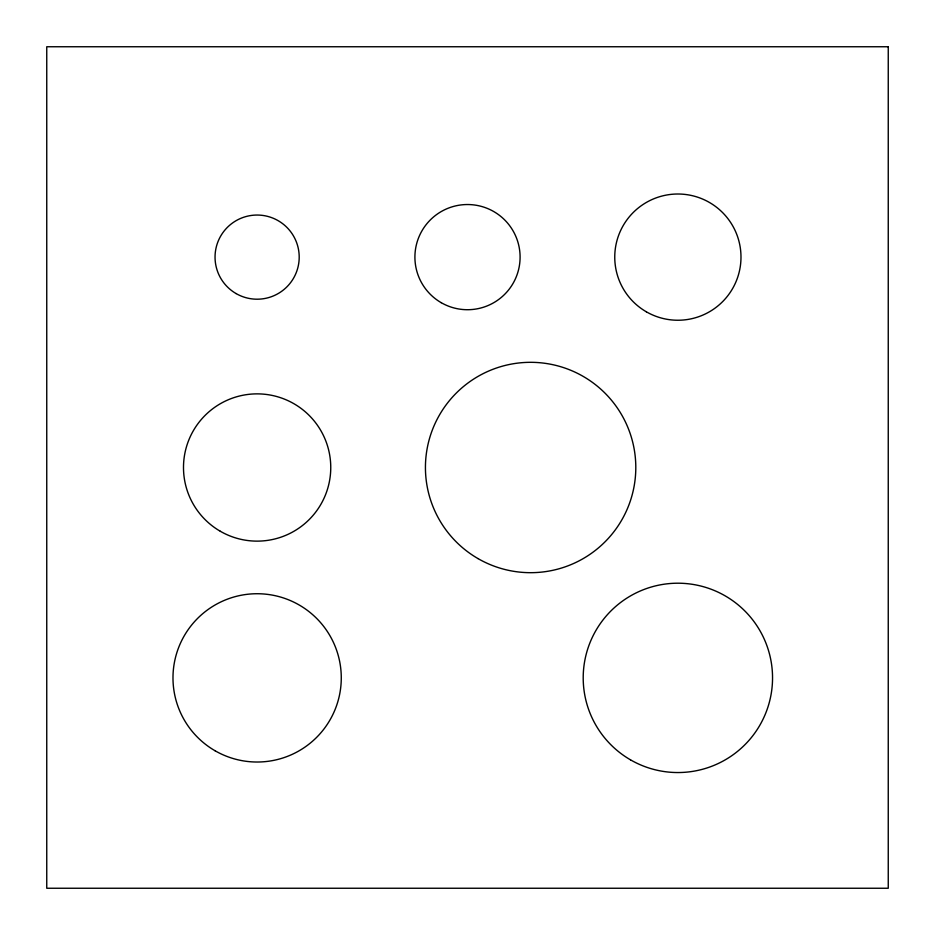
<?xml version="1.0" encoding="UTF-8"?>
<svg xmlns="http://www.w3.org/2000/svg" width="935" height="935" viewBox="0 0 935 935"><rect width="100%" height="100%" fill="white"/><g stroke="black" fill="none" stroke-linecap="round" stroke-linejoin="round"><path stroke-width="1.4" d="M888.25 46.75L46.75 46.75L46.75 888.25L888.25 888.25L888.25 46.75M215.05 750.747A84.15 84.15 0 0 0 341.275 677.875A84.15 84.15 0 0 0 215.05 605.003A84.15 84.15 0 0 0 215.05 750.747M646.319 311.787A63.112 63.112 0 0 0 740.987 257.125A63.112 63.112 0 0 0 646.319 202.463A63.112 63.112 0 0 0 646.319 311.787M236.087 293.567A42.075 42.075 0 0 0 299.2 257.125A42.075 42.075 0 0 0 236.087 220.683A42.075 42.075 0 0 0 236.087 293.567M441.203 302.671A52.594 52.594 0 0 0 520.094 257.125A52.594 52.594 0 0 0 441.203 211.579A52.594 52.594 0 0 0 441.203 302.671M220.309 531.267A73.631 73.631 0 0 0 330.756 467.5A73.631 73.631 0 0 0 220.309 403.733A73.631 73.631 0 0 0 220.309 531.267M630.541 759.863A94.669 94.669 0 0 0 772.544 677.875A94.669 94.669 0 0 0 630.541 595.887A94.669 94.669 0 0 0 630.541 759.863M478.019 558.592A105.188 105.188 0 0 0 635.8 467.5A105.188 105.188 0 0 0 478.019 376.408A105.188 105.188 0 0 0 478.019 558.592"/></g></svg>
